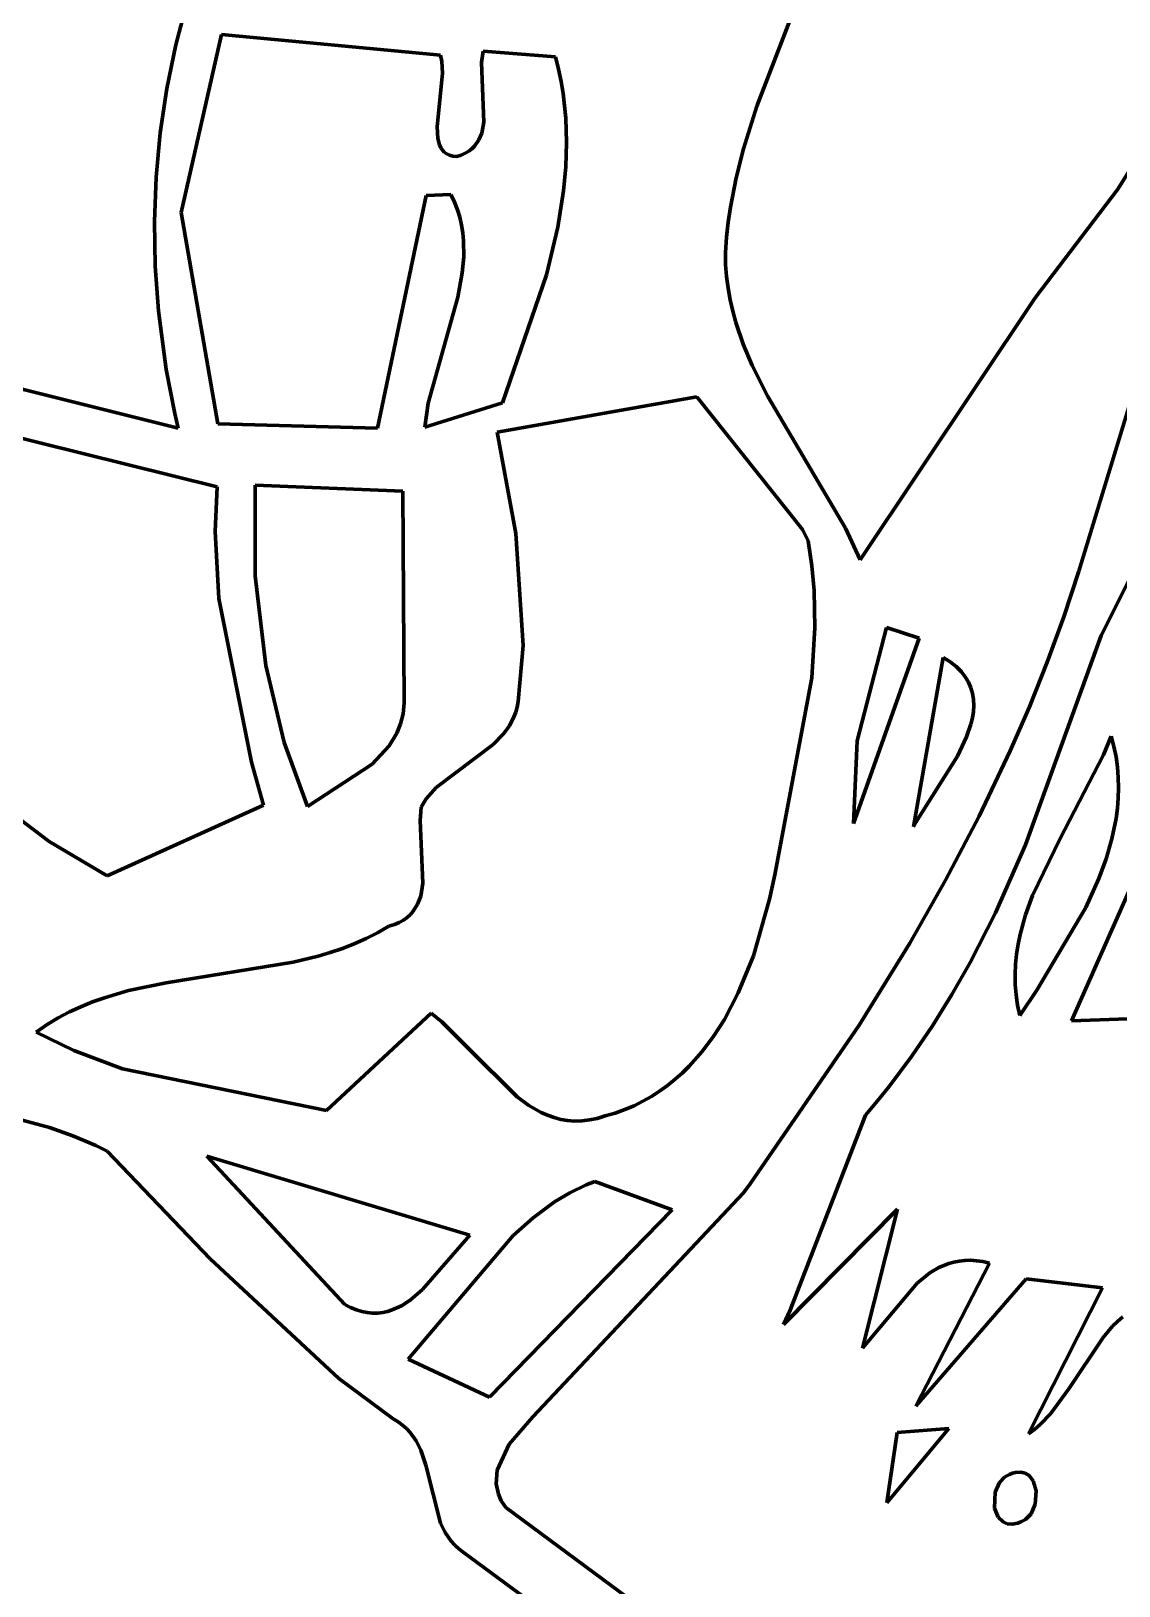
# Model space of a CAD drawing. Header units: millimetres. Extents: x 0 to 12.5, y 0 to 14.6.
# Drawn here: x 1.644 to 2.383, y 8.914 to 9.97 of the extents above; entities that cross this region are included whole.
import ezdxf

# ---------------------------------------------------------------- set-up
doc = ezdxf.new("R2010")
doc.units = ezdxf.units.MM
doc.layers.add('color#131313ff', color=7, linetype='CONTINUOUS', lineweight=100)
doc.layers.add('color#fcfcfcff', color=7, linetype='CONTINUOUS', lineweight=100)

msp = doc.modelspace()

# ---------------------------------------------------------------- linework, layer by layer
at = {"layer": 'color#131313ff'}
for p, q in [((2.1883, 10.0521), (2.1369, 9.9189)), ((1.7424, 9.9604), (1.7502, 9.9898)), ((1.7734, 9.9675), (1.746, 9.8467)), ((1.9221, 9.9535), (1.7734, 9.9675)), ((1.7363, 9.9308), (1.7424, 9.9604)), ((1.9511, 9.9562), (1.95, 9.9485)), ((2.0002, 9.9523), (1.9511, 9.9562)), ((1.9231, 9.9491), (1.9221, 9.9535)), ((1.9235, 9.9413), (1.9231, 9.9491)), ((1.95, 9.9485), (1.9516, 9.9081)), ((2.0023, 9.944), (2.0002, 9.9523)), ((2.004, 9.9357), (2.0023, 9.944)), ((1.9198, 9.9048), (1.9235, 9.9413)), ((2.0053, 9.9274), (2.004, 9.9357)), ((1.7319, 9.9008), (1.7363, 9.9308)), ((2.0071, 9.9108), (2.0053, 9.9274)), ((2.1369, 9.9189), (2.1278, 9.8898)), ((1.9203, 9.897), (1.9198, 9.9048)), ((1.9516, 9.9081), (1.9501, 9.9005)), ((2.0076, 9.8942), (2.0071, 9.9108)), ((2.382, 9.8626), (2.4077, 9.9039)), ((1.7292, 9.8707), (1.7319, 9.9008)), ((1.9214, 9.8926), (1.9203, 9.897)), ((1.9223, 9.8906), (1.9214, 9.8926)), ((1.9453, 9.8918), (1.9435, 9.89)), ((1.9482, 9.8959), (1.9453, 9.8918)), ((1.9501, 9.9005), (1.9482, 9.8959)), ((2.0071, 9.8777), (2.0076, 9.8942)), ((1.9234, 9.889), (1.9223, 9.8906)), ((1.9248, 9.8875), (1.9234, 9.889)), ((1.9264, 9.8864), (1.9248, 9.8875)), ((1.9283, 9.8855), (1.9264, 9.8864)), ((1.9305, 9.8849), (1.9283, 9.8855)), ((1.9331, 9.8846), (1.9305, 9.8849)), ((1.9362, 9.8857), (1.9331, 9.8846)), ((1.9389, 9.8869), (1.9362, 9.8857)), ((1.9414, 9.8884), (1.9389, 9.8869)), ((1.9435, 9.89), (1.9414, 9.8884)), ((2.1278, 9.8898), (2.1229, 9.8701)), ((1.728, 9.8405), (1.7292, 9.8707)), ((2.0057, 9.8613), (2.0071, 9.8777)), ((2.1229, 9.8701), (2.119, 9.8502)), ((2.0018, 9.8367), (2.0057, 9.8613)), ((2.3259, 9.7888), (2.382, 9.8626)), ((1.8794, 9.7003), (1.9124, 9.8583)), ((1.9124, 9.8583), (1.9291, 9.8589)), ((1.9291, 9.8589), (1.9316, 9.8538)), ((1.9316, 9.8538), (1.9336, 9.8486)), ((1.9336, 9.8486), (1.9352, 9.8434)), ((2.119, 9.8502), (2.1175, 9.8401)), ((1.7285, 9.8102), (1.728, 9.8405)), ((1.746, 9.8467), (1.771, 9.7032)), ((1.9352, 9.8434), (1.9364, 9.8381)), ((1.9364, 9.8381), (1.9373, 9.8328)), ((2.1175, 9.8401), (2.1163, 9.8299)), ((1.9373, 9.8328), (1.9378, 9.8274)), ((1.9378, 9.8274), (1.9379, 9.8166)), ((1.9941, 9.8043), (2.0018, 9.8367)), ((2.1163, 9.8299), (2.1155, 9.8196)), ((2.1155, 9.8196), (2.1157, 9.8113)), ((1.7307, 9.78), (1.7285, 9.8102)), ((1.9379, 9.8166), (1.9369, 9.8057)), ((2.1157, 9.8113), (2.1163, 9.8032)), ((1.9369, 9.8057), (1.9338, 9.7892)), ((1.9642, 9.7175), (1.9941, 9.8043)), ((2.1163, 9.8032), (2.1173, 9.7952)), ((1.9338, 9.7892), (1.9138, 9.7172)), ((2.1173, 9.7952), (2.1187, 9.7874)), ((2.1187, 9.7874), (2.1205, 9.7797)), ((2.2071, 9.6109), (2.3259, 9.7888)), ((1.736, 9.74), (1.7307, 9.78)), ((2.1205, 9.7797), (2.1226, 9.7721)), ((2.1226, 9.7721), (2.1276, 9.7573)), ((2.1276, 9.7573), (2.1337, 9.7428)), ((2.3997, 9.7487), (2.3554, 9.6032)), ((1.6073, 9.7343), (1.7441, 9.7003)), ((1.7418, 9.7102), (1.736, 9.74)), ((2.1337, 9.7428), (2.1443, 9.7217)), ((1.9114, 9.7009), (1.9642, 9.7175)), ((1.9138, 9.7172), (1.9114, 9.7009)), ((2.0962, 9.7216), (1.9607, 9.6975)), ((2.1678, 9.6314), (2.0962, 9.7216)), ((2.1443, 9.7217), (2.197, 9.6323)), ((1.7706, 9.6605), (1.5971, 9.7035)), ((1.7441, 9.7003), (1.7418, 9.7102)), ((1.771, 9.7032), (1.8794, 9.7003)), ((1.9607, 9.6975), (1.9732, 9.6287)), ((2.3707, 9.5596), (2.4359, 9.6897)), ((1.7692, 9.63), (1.7706, 9.6605)), ((1.7962, 9.6616), (1.7964, 9.6)), ((1.8966, 9.6576), (1.7962, 9.6616)), ((1.8974, 9.5138), (1.8966, 9.6576)), ((1.7716, 9.5847), (1.7692, 9.63)), ((1.9732, 9.6287), (1.9783, 9.5527)), ((2.1718, 9.6238), (2.1678, 9.6314)), ((2.197, 9.6323), (2.2071, 9.6109)), ((2.1742, 9.6069), (2.1718, 9.6238)), ((2.1757, 9.59), (2.1742, 9.6069)), ((1.7964, 9.6), (1.8036, 9.5391)), ((2.3554, 9.6032), (2.3452, 9.5721)), ((1.7938, 9.4735), (1.7716, 9.5847)), ((2.1762, 9.5646), (2.1757, 9.59)), ((2.1742, 9.5308), (2.1762, 9.5646)), ((2.2249, 9.5649), (2.205, 9.4879)), ((2.247, 9.5576), (2.2249, 9.5649)), ((2.3452, 9.5721), (2.334, 9.5414)), ((2.2024, 9.4318), (2.247, 9.5576)), ((2.3193, 9.4173), (2.3707, 9.5596)), ((1.9783, 9.5527), (1.9749, 9.5146)), ((2.2634, 9.5446), (2.2432, 9.4297)), ((2.2682, 9.5416), (2.2634, 9.5446)), ((1.8036, 9.5391), (1.8161, 9.4868)), ((2.2722, 9.5384), (2.2682, 9.5416)), ((2.2756, 9.535), (2.2722, 9.5384)), ((2.2784, 9.5315), (2.2756, 9.535)), ((2.334, 9.5414), (2.3219, 9.511)), ((2.1491, 9.397), (2.1742, 9.5308)), ((2.2806, 9.5278), (2.2784, 9.5315)), ((2.2822, 9.524), (2.2806, 9.5278)), ((2.2833, 9.5201), (2.2822, 9.524)), ((1.8967, 9.5064), (1.8974, 9.5138)), ((1.9742, 9.5109), (1.9732, 9.5075)), ((1.9749, 9.5146), (1.9742, 9.5109)), ((2.284, 9.5161), (2.2833, 9.5201)), ((2.2839, 9.5079), (2.2841, 9.512)), ((2.2841, 9.512), (2.284, 9.5161)), ((2.3219, 9.511), (2.3089, 9.4811)), ((1.895, 9.4996), (1.8967, 9.5064)), ((1.972, 9.5042), (1.9689, 9.4982)), ((1.9732, 9.5075), (1.972, 9.5042)), ((2.2822, 9.4994), (2.2832, 9.5036)), ((2.2832, 9.5036), (2.2839, 9.5079)), ((1.8873, 9.4846), (1.8925, 9.4932)), ((1.8925, 9.4932), (1.895, 9.4996)), ((1.965, 9.4928), (1.9579, 9.4856)), ((1.9689, 9.4982), (1.965, 9.4928)), ((2.273, 9.4775), (2.2792, 9.4907)), ((2.2792, 9.4907), (2.2822, 9.4994)), ((2.3774, 9.4912), (2.3722, 9.4785)), ((2.3793, 9.4842), (2.3774, 9.4912)), ((1.8161, 9.4868), (1.8318, 9.4433)), ((1.8757, 9.4721), (1.8873, 9.4846)), ((1.9579, 9.4856), (1.9191, 9.4563)), ((2.205, 9.4879), (2.2024, 9.4318)), ((2.3089, 9.4811), (2.2878, 9.4368)), ((2.3807, 9.4771), (2.3793, 9.4842)), ((1.8019, 9.4442), (1.7938, 9.4735)), ((1.8318, 9.4433), (1.8757, 9.4721)), ((2.2496, 9.4403), (2.273, 9.4775)), ((2.3722, 9.4785), (2.3427, 9.4216)), ((2.3817, 9.4701), (2.3807, 9.4771)), ((2.3822, 9.4631), (2.3817, 9.4701)), ((2.3824, 9.4561), (2.3822, 9.4631)), ((1.9125, 9.4487), (1.9089, 9.4429)), ((1.9191, 9.4563), (1.9125, 9.4487)), ((2.418, 9.4506), (2.3505, 9.298)), ((2.3816, 9.4422), (2.3822, 9.4491)), ((2.3822, 9.4491), (2.3824, 9.4561)), ((1.6959, 9.3963), (1.8019, 9.4442)), ((1.9089, 9.4429), (1.9084, 9.434)), ((2.2451, 9.4331), (2.2496, 9.4403)), ((2.2878, 9.4368), (2.265, 9.3934)), ((2.3807, 9.4353), (2.3816, 9.4422)), ((1.6356, 9.4355), (1.6565, 9.4196)), ((1.9084, 9.434), (1.9102, 9.3914)), ((2.2432, 9.4297), (2.2451, 9.4331)), ((2.3779, 9.4215), (2.3807, 9.4353)), ((1.6565, 9.4196), (1.6959, 9.3963)), ((2.2988, 9.3713), (2.3193, 9.4173)), ((2.3427, 9.4216), (2.3241, 9.383)), ((2.374, 9.4079), (2.3779, 9.4215)), ((2.3691, 9.3945), (2.374, 9.4079)), ((2.1455, 9.3805), (2.1491, 9.397)), ((1.9102, 9.3914), (1.9087, 9.3825)), ((2.265, 9.3934), (2.2407, 9.3507)), ((2.3601, 9.3748), (2.3691, 9.3945)), ((1.9066, 9.3771), (1.9036, 9.3723)), ((1.9087, 9.3825), (1.9066, 9.3771)), ((2.1345, 9.342), (2.1455, 9.3805)), ((2.3241, 9.383), (2.3193, 9.3699)), ((2.327, 9.3188), (2.3601, 9.3748)), ((1.8908, 9.3633), (1.8871, 9.3621)), ((1.894, 9.3647), (1.8908, 9.3633)), ((1.8969, 9.3663), (1.894, 9.3647)), ((1.8995, 9.3681), (1.8969, 9.3663)), ((1.9017, 9.3701), (1.8995, 9.3681)), ((1.9036, 9.3723), (1.9017, 9.3701)), ((2.2816, 9.3376), (2.2988, 9.3713)), ((2.3193, 9.3699), (2.3156, 9.3566)), ((1.8716, 9.3538), (1.8636, 9.3502)), ((1.8794, 9.3577), (1.8716, 9.3538)), ((1.8871, 9.3621), (1.8794, 9.3577)), ((2.3156, 9.3566), (2.3142, 9.3499)), ((1.839, 9.3418), (1.8221, 9.3377)), ((1.8473, 9.3443), (1.839, 9.3418)), ((1.8555, 9.3471), (1.8473, 9.3443)), ((1.8636, 9.3502), (1.8555, 9.3471)), ((2.1243, 9.3169), (2.1345, 9.342)), ((2.2407, 9.3507), (2.2063, 9.295)), ((2.3132, 9.3432), (2.3125, 9.3364)), ((2.3142, 9.3499), (2.3132, 9.3432)), ((1.8221, 9.3377), (1.7358, 9.3238)), ((2.2693, 9.3158), (2.2816, 9.3376)), ((2.3125, 9.3364), (2.3122, 9.3295)), ((1.7358, 9.3238), (1.7104, 9.3184)), ((2.3122, 9.3295), (2.3123, 9.3226)), ((2.3123, 9.3226), (2.3129, 9.3156)), ((1.6859, 9.3107), (1.678, 9.3075)), ((1.694, 9.3136), (1.6859, 9.3107)), ((1.7104, 9.3184), (1.694, 9.3136)), ((2.1149, 9.2989), (2.1243, 9.3169)), ((2.2561, 9.2944), (2.2693, 9.3158)), ((2.3129, 9.3156), (2.3139, 9.3086)), ((2.3155, 9.3015), (2.327, 9.3188)), ((1.6625, 9.2999), (1.655, 9.2954)), ((1.6702, 9.3039), (1.6625, 9.2999)), ((1.678, 9.3075), (1.6702, 9.3039)), ((1.8447, 9.237), (1.9157, 9.3032)), ((1.9157, 9.3032), (1.923, 9.2972)), ((2.3139, 9.3086), (2.3155, 9.3015)), ((1.655, 9.2954), (1.6477, 9.2903)), ((1.6477, 9.2903), (1.6732, 9.2777)), ((1.923, 9.2972), (1.941, 9.2794)), ((2.1077, 9.2876), (2.1149, 9.2989)), ((2.2063, 9.295), (2.1323, 9.1872)), ((2.2419, 9.2736), (2.2561, 9.2944)), ((2.3505, 9.298), (2.3887, 9.2992)), ((1.941, 9.2794), (1.9742, 9.2463)), ((2.0997, 9.277), (2.1077, 9.2876)), ((1.6732, 9.2777), (1.7062, 9.2652)), ((2.091, 9.2671), (2.0997, 9.277)), ((2.2268, 9.2534), (2.2419, 9.2736)), ((1.7062, 9.2652), (1.8447, 9.237)), ((2.0762, 9.254), (2.0814, 9.2582)), ((2.0814, 9.2582), (2.0863, 9.2625)), ((2.0863, 9.2625), (2.091, 9.2671)), ((2.0653, 9.2466), (2.0709, 9.2502)), ((2.0709, 9.2502), (2.0762, 9.254)), ((2.2188, 9.2436), (2.2268, 9.2534)), ((1.9742, 9.2463), (1.9822, 9.2405)), ((1.9822, 9.2405), (1.9905, 9.2357)), ((2.0407, 9.2353), (2.0472, 9.2377)), ((2.0472, 9.2377), (2.0535, 9.2403)), ((2.0535, 9.2403), (2.0595, 9.2433)), ((2.0595, 9.2433), (2.0653, 9.2466)), ((2.2106, 9.2339), (2.2188, 9.2436)), ((1.6566, 9.2254), (1.6239, 9.2342)), ((1.9905, 9.2357), (1.9948, 9.2338)), ((1.9948, 9.2338), (1.9992, 9.2322)), ((1.9992, 9.2322), (2.0038, 9.231)), ((2.0038, 9.231), (2.0084, 9.2302)), ((2.0084, 9.2302), (2.0132, 9.2298)), ((2.0132, 9.2298), (2.0182, 9.23)), ((2.0182, 9.23), (2.0232, 9.2306)), ((2.0232, 9.2306), (2.0285, 9.2317)), ((2.0285, 9.2317), (2.0339, 9.2334)), ((2.0339, 9.2334), (2.0407, 9.2353)), ((2.1595, 9.1014), (2.2106, 9.2339)), ((1.6726, 9.2198), (1.6566, 9.2254)), ((1.6882, 9.2132), (1.6726, 9.2198)), ((1.6958, 9.2095), (1.6882, 9.2132)), ((1.7657, 9.1364), (1.6958, 9.2095)), ((1.7636, 9.206), (1.8571, 9.1052)), ((1.9421, 9.1523), (1.7636, 9.206)), ((2.021, 9.1865), (2.01, 9.1812)), ((2.0268, 9.1888), (2.021, 9.1865)), ((2.0794, 9.1696), (2.0268, 9.1888)), ((2.1323, 9.1872), (2.1279, 9.1811)), ((2.1279, 9.1811), (1.9849, 9.0291)), ((1.9996, 9.175), (1.9851, 9.1642)), ((2.01, 9.1812), (1.9996, 9.175)), ((1.9553, 9.0424), (2.0794, 9.1696)), ((1.9851, 9.1642), (1.9715, 9.1521)), ((2.2323, 9.1701), (2.155, 9.0918)), ((2.2087, 9.0756), (2.2323, 9.1701)), ((1.9715, 9.1521), (1.9001, 9.0681)), ((1.91, 9.1154), (1.9421, 9.1523)), ((1.853, 9.055), (1.7657, 9.1364)), ((2.2448, 9.0363), (2.2948, 9.1334)), ((2.2671, 9.1331), (2.2605, 9.1304)), ((2.2706, 9.1341), (2.2671, 9.1331)), ((2.2742, 9.1348), (2.2706, 9.1341)), ((2.278, 9.1352), (2.2742, 9.1348)), ((2.282, 9.1353), (2.278, 9.1352)), ((2.2861, 9.135), (2.282, 9.1353)), ((2.2904, 9.1344), (2.2861, 9.135)), ((2.2948, 9.1334), (2.2904, 9.1344)), ((2.3198, 9.1228), (2.2448, 9.0363)), ((2.2543, 9.1268), (2.2458, 9.1199)), ((2.2605, 9.1304), (2.2543, 9.1268)), ((2.3716, 9.1166), (2.3198, 9.1228)), ((1.9016, 9.1083), (1.91, 9.1154)), ((2.2458, 9.1199), (2.2087, 9.0756)), ((2.3214, 9.0176), (2.3716, 9.1166)), ((1.8571, 9.1052), (1.8611, 9.1032)), ((1.8611, 9.1032), (1.865, 9.1016)), ((1.865, 9.1016), (1.8687, 9.1005)), ((1.8687, 9.1005), (1.8724, 9.0998)), ((1.8724, 9.0998), (1.876, 9.0994)), ((1.876, 9.0994), (1.8795, 9.0995)), ((1.8795, 9.0995), (1.8829, 9.0999)), ((1.8829, 9.0999), (1.8862, 9.1006)), ((1.8862, 9.1006), (1.8894, 9.1016)), ((1.8894, 9.1016), (1.8957, 9.1045)), ((1.8957, 9.1045), (1.9016, 9.1083)), ((2.155, 9.0918), (2.1595, 9.1014)), ((2.3783, 9.0905), (2.3719, 9.083)), ((2.3818, 9.0938), (2.3783, 9.0905)), ((2.3853, 9.0969), (2.3818, 9.0938)), ((2.3719, 9.083), (2.3486, 9.048)), ((1.9001, 9.0681), (1.9553, 9.0424)), ((1.8899, 9.0276), (1.853, 9.055)), ((2.3486, 9.048), (2.3362, 9.0311)), ((1.8933, 9.0256), (1.8899, 9.0276)), ((1.8964, 9.0235), (1.8933, 9.0256)), ((1.9849, 9.0291), (1.9687, 9.0105)), ((2.3362, 9.0311), (2.3291, 9.0238)), ((1.8991, 9.0211), (1.8964, 9.0235)), ((1.9015, 9.0185), (1.8991, 9.0211)), ((1.9055, 9.0128), (1.9015, 9.0185)), ((2.2672, 9.0211), (2.2251, 8.9707)), ((2.2251, 8.9707), (2.2321, 9.0183)), ((2.2321, 9.0183), (2.2672, 9.0211)), ((2.3254, 9.0205), (2.3214, 9.0176)), ((2.3291, 9.0238), (2.3254, 9.0205)), ((1.9087, 9.0065), (1.9055, 9.0128)), ((1.9121, 8.9963), (1.9087, 9.0065)), ((1.9687, 9.0105), (1.9607, 8.9928)), ((1.9221, 8.9569), (1.9121, 8.9963)), ((1.9607, 8.9928), (1.9599, 8.9836)), ((1.9599, 8.9836), (1.9614, 8.9766)), ((2.2986, 8.9779), (2.3015, 8.9845)), ((2.3015, 8.9845), (2.3052, 8.9882)), ((2.3052, 8.9882), (2.3083, 8.9899)), ((2.3083, 8.9899), (2.3104, 8.9907)), ((2.3104, 8.9907), (2.3124, 8.9913)), ((2.3124, 8.9913), (2.316, 8.9915)), ((2.316, 8.9915), (2.3191, 8.9908)), ((2.3191, 8.9908), (2.3217, 8.9892)), ((2.3217, 8.9892), (2.3245, 8.9855)), ((2.3245, 8.9855), (2.3265, 8.9789)), ((1.9614, 8.9766), (1.9634, 8.9721)), ((2.2983, 8.9671), (2.2986, 8.9779)), ((2.3265, 8.9789), (2.3259, 8.9698)), ((1.9634, 8.9721), (1.9664, 8.9676)), ((1.9664, 8.9676), (2.3198, 8.7062)), ((2.3008, 8.961), (2.2983, 8.9671)), ((2.323, 8.9632), (2.3193, 8.9594)), ((2.3259, 8.9698), (2.323, 8.9632)), ((1.9253, 8.9505), (1.9221, 8.9569)), ((2.304, 8.9577), (2.3008, 8.961)), ((2.3068, 8.9565), (2.304, 8.9577)), ((2.3101, 8.9562), (2.3068, 8.9565)), ((2.314, 8.9569), (2.3101, 8.9562)), ((2.3161, 8.9577), (2.314, 8.9569)), ((2.3193, 8.9594), (2.3161, 8.9577)), ((1.9294, 8.9447), (1.9253, 8.9505)), ((1.9318, 8.942), (1.9294, 8.9447)), ((1.9346, 8.9395), (1.9318, 8.942)), ((1.9376, 8.9372), (1.9346, 8.9395)), ((2.2493, 8.7075), (1.9376, 8.9372))]:
    msp.add_line(p, q, dxfattribs=at)
at = {"layer": 'color#fcfcfcff'}
for p, q in [((2.1369, 9.9189), (2.1883, 10.0521)), ((1.7502, 9.9898), (1.7424, 9.9604)), ((1.746, 9.8467), (1.7734, 9.9675)), ((1.7734, 9.9675), (1.9221, 9.9535)), ((1.7424, 9.9604), (1.7363, 9.9308)), ((1.95, 9.9485), (1.9511, 9.9562)), ((1.9511, 9.9562), (2.0002, 9.9523)), ((1.9221, 9.9535), (1.9231, 9.9491)), ((1.9231, 9.9491), (1.9235, 9.9413)), ((1.9516, 9.9081), (1.95, 9.9485)), ((2.0002, 9.9523), (2.0023, 9.944)), ((2.0023, 9.944), (2.004, 9.9357)), ((1.9235, 9.9413), (1.9198, 9.9048)), ((2.004, 9.9357), (2.0053, 9.9274)), ((1.7363, 9.9308), (1.7319, 9.9008)), ((2.0053, 9.9274), (2.0071, 9.9108)), ((2.1278, 9.8898), (2.1369, 9.9189)), ((1.9198, 9.9048), (1.9203, 9.897)), ((1.9501, 9.9005), (1.9516, 9.9081)), ((2.0071, 9.9108), (2.0076, 9.8942)), ((2.4077, 9.9039), (2.382, 9.8626)), ((1.7319, 9.9008), (1.7292, 9.8707)), ((1.9203, 9.897), (1.9214, 9.8926)), ((1.9214, 9.8926), (1.9223, 9.8906)), ((1.9435, 9.89), (1.9453, 9.8918)), ((1.9453, 9.8918), (1.9482, 9.8959)), ((1.9482, 9.8959), (1.9501, 9.9005)), ((2.0076, 9.8942), (2.0071, 9.8777)), ((1.9223, 9.8906), (1.9234, 9.889)), ((1.9234, 9.889), (1.9248, 9.8875)), ((1.9248, 9.8875), (1.9264, 9.8864)), ((1.9264, 9.8864), (1.9283, 9.8855)), ((1.9283, 9.8855), (1.9305, 9.8849)), ((1.9305, 9.8849), (1.9331, 9.8846)), ((1.9331, 9.8846), (1.9362, 9.8857)), ((1.9362, 9.8857), (1.9389, 9.8869)), ((1.9389, 9.8869), (1.9414, 9.8884)), ((1.9414, 9.8884), (1.9435, 9.89)), ((2.1229, 9.8701), (2.1278, 9.8898)), ((1.7292, 9.8707), (1.728, 9.8405)), ((2.0071, 9.8777), (2.0057, 9.8613)), ((2.119, 9.8502), (2.1229, 9.8701)), ((2.0057, 9.8613), (2.0018, 9.8367)), ((2.382, 9.8626), (2.3259, 9.7888)), ((1.9124, 9.8583), (1.8794, 9.7003)), ((1.9291, 9.8589), (1.9124, 9.8583)), ((1.9316, 9.8538), (1.9291, 9.8589)), ((1.9336, 9.8486), (1.9316, 9.8538)), ((1.9352, 9.8434), (1.9336, 9.8486)), ((2.1175, 9.8401), (2.119, 9.8502)), ((1.728, 9.8405), (1.7285, 9.8102)), ((1.771, 9.7032), (1.746, 9.8467)), ((1.9364, 9.8381), (1.9352, 9.8434)), ((1.9373, 9.8328), (1.9364, 9.8381)), ((2.1163, 9.8299), (2.1175, 9.8401)), ((1.9378, 9.8274), (1.9373, 9.8328)), ((1.9379, 9.8166), (1.9378, 9.8274)), ((2.0018, 9.8367), (1.9941, 9.8043)), ((2.1155, 9.8196), (2.1163, 9.8299)), ((2.1157, 9.8113), (2.1155, 9.8196)), ((1.7285, 9.8102), (1.7307, 9.78)), ((1.9369, 9.8057), (1.9379, 9.8166)), ((2.1163, 9.8032), (2.1157, 9.8113)), ((1.9338, 9.7892), (1.9369, 9.8057)), ((1.9941, 9.8043), (1.9642, 9.7175)), ((2.1173, 9.7952), (2.1163, 9.8032)), ((1.9138, 9.7172), (1.9338, 9.7892)), ((2.1187, 9.7874), (2.1173, 9.7952)), ((2.1205, 9.7797), (2.1187, 9.7874)), ((2.3259, 9.7888), (2.2071, 9.6109)), ((1.7307, 9.78), (1.736, 9.74)), ((2.1226, 9.7721), (2.1205, 9.7797)), ((2.1276, 9.7573), (2.1226, 9.7721)), ((2.1337, 9.7428), (2.1276, 9.7573)), ((2.3554, 9.6032), (2.3997, 9.7487)), ((1.7441, 9.7003), (1.6073, 9.7343)), ((1.736, 9.74), (1.7418, 9.7102)), ((2.1443, 9.7217), (2.1337, 9.7428)), ((1.9642, 9.7175), (1.9114, 9.7009)), ((1.9114, 9.7009), (1.9138, 9.7172)), ((1.9607, 9.6975), (2.0962, 9.7216)), ((2.0962, 9.7216), (2.1678, 9.6314)), ((2.197, 9.6323), (2.1443, 9.7217)), ((1.5971, 9.7035), (1.7706, 9.6605)), ((1.7418, 9.7102), (1.7441, 9.7003)), ((1.8794, 9.7003), (1.771, 9.7032)), ((1.9732, 9.6287), (1.9607, 9.6975)), ((2.4359, 9.6897), (2.3707, 9.5596)), ((1.7706, 9.6605), (1.7692, 9.63)), ((1.7962, 9.6616), (1.8966, 9.6576)), ((1.7964, 9.6), (1.7962, 9.6616)), ((1.8966, 9.6576), (1.8974, 9.5138)), ((1.7692, 9.63), (1.7716, 9.5847)), ((1.9783, 9.5527), (1.9732, 9.6287)), ((2.1678, 9.6314), (2.1718, 9.6238)), ((2.2071, 9.6109), (2.197, 9.6323)), ((2.1718, 9.6238), (2.1742, 9.6069)), ((2.1742, 9.6069), (2.1757, 9.59)), ((1.8036, 9.5391), (1.7964, 9.6)), ((2.3452, 9.5721), (2.3554, 9.6032)), ((1.7716, 9.5847), (1.7938, 9.4735)), ((2.1757, 9.59), (2.1762, 9.5646)), ((2.1762, 9.5646), (2.1742, 9.5308)), ((2.205, 9.4879), (2.2249, 9.5649)), ((2.2249, 9.5649), (2.247, 9.5576)), ((2.334, 9.5414), (2.3452, 9.5721)), ((2.247, 9.5576), (2.2024, 9.4318)), ((2.3707, 9.5596), (2.3193, 9.4173)), ((1.9749, 9.5146), (1.9783, 9.5527)), ((2.2432, 9.4297), (2.2634, 9.5446)), ((2.2634, 9.5446), (2.2682, 9.5416)), ((1.8161, 9.4868), (1.8036, 9.5391)), ((2.2682, 9.5416), (2.2722, 9.5384)), ((2.2722, 9.5384), (2.2756, 9.535)), ((2.2756, 9.535), (2.2784, 9.5315)), ((2.3219, 9.511), (2.334, 9.5414)), ((2.1742, 9.5308), (2.1491, 9.397)), ((2.2784, 9.5315), (2.2806, 9.5278)), ((2.2806, 9.5278), (2.2822, 9.524)), ((2.2822, 9.524), (2.2833, 9.5201)), ((1.8974, 9.5138), (1.8967, 9.5064)), ((1.9732, 9.5075), (1.9742, 9.5109)), ((1.9742, 9.5109), (1.9749, 9.5146)), ((2.2833, 9.5201), (2.284, 9.5161)), ((2.2841, 9.512), (2.2839, 9.5079)), ((2.284, 9.5161), (2.2841, 9.512)), ((2.3089, 9.4811), (2.3219, 9.511)), ((1.8967, 9.5064), (1.895, 9.4996)), ((1.9689, 9.4982), (1.972, 9.5042)), ((1.972, 9.5042), (1.9732, 9.5075)), ((2.2832, 9.5036), (2.2822, 9.4994)), ((2.2839, 9.5079), (2.2832, 9.5036)), ((1.8925, 9.4932), (1.8873, 9.4846)), ((1.895, 9.4996), (1.8925, 9.4932)), ((1.9579, 9.4856), (1.965, 9.4928)), ((1.965, 9.4928), (1.9689, 9.4982)), ((2.2792, 9.4907), (2.273, 9.4775)), ((2.2822, 9.4994), (2.2792, 9.4907)), ((2.3722, 9.4785), (2.3774, 9.4912)), ((2.3774, 9.4912), (2.3793, 9.4842)), ((1.8318, 9.4433), (1.8161, 9.4868)), ((1.8873, 9.4846), (1.8757, 9.4721)), ((1.9191, 9.4563), (1.9579, 9.4856)), ((2.2024, 9.4318), (2.205, 9.4879)), ((2.2878, 9.4368), (2.3089, 9.4811)), ((2.3793, 9.4842), (2.3807, 9.4771)), ((1.7938, 9.4735), (1.8019, 9.4442)), ((1.8757, 9.4721), (1.8318, 9.4433)), ((2.273, 9.4775), (2.2496, 9.4403)), ((2.3427, 9.4216), (2.3722, 9.4785)), ((2.3807, 9.4771), (2.3817, 9.4701)), ((2.3817, 9.4701), (2.3822, 9.4631)), ((2.3822, 9.4631), (2.3824, 9.4561)), ((1.9089, 9.4429), (1.9125, 9.4487)), ((1.9125, 9.4487), (1.9191, 9.4563)), ((2.3505, 9.298), (2.418, 9.4506)), ((2.3822, 9.4491), (2.3816, 9.4422)), ((2.3824, 9.4561), (2.3822, 9.4491)), ((1.8019, 9.4442), (1.6959, 9.3963)), ((1.9084, 9.434), (1.9089, 9.4429)), ((2.2496, 9.4403), (2.2451, 9.4331)), ((2.265, 9.3934), (2.2878, 9.4368)), ((2.3816, 9.4422), (2.3807, 9.4353)), ((1.6565, 9.4196), (1.6356, 9.4355)), ((1.9102, 9.3914), (1.9084, 9.434)), ((2.2451, 9.4331), (2.2432, 9.4297)), ((2.3807, 9.4353), (2.3779, 9.4215)), ((1.6959, 9.3963), (1.6565, 9.4196)), ((2.3193, 9.4173), (2.2988, 9.3713)), ((2.3241, 9.383), (2.3427, 9.4216)), ((2.3779, 9.4215), (2.374, 9.4079)), ((2.374, 9.4079), (2.3691, 9.3945)), ((2.1491, 9.397), (2.1455, 9.3805)), ((1.9087, 9.3825), (1.9102, 9.3914)), ((2.2407, 9.3507), (2.265, 9.3934)), ((2.3691, 9.3945), (2.3601, 9.3748)), ((1.9036, 9.3723), (1.9066, 9.3771)), ((1.9066, 9.3771), (1.9087, 9.3825)), ((2.1455, 9.3805), (2.1345, 9.342)), ((2.3193, 9.3699), (2.3241, 9.383)), ((2.3601, 9.3748), (2.327, 9.3188)), ((1.8871, 9.3621), (1.8908, 9.3633)), ((1.8908, 9.3633), (1.894, 9.3647)), ((1.894, 9.3647), (1.8969, 9.3663)), ((1.8969, 9.3663), (1.8995, 9.3681)), ((1.8995, 9.3681), (1.9017, 9.3701)), ((1.9017, 9.3701), (1.9036, 9.3723)), ((2.2988, 9.3713), (2.2816, 9.3376)), ((2.3156, 9.3566), (2.3193, 9.3699)), ((1.8636, 9.3502), (1.8716, 9.3538)), ((1.8716, 9.3538), (1.8794, 9.3577)), ((1.8794, 9.3577), (1.8871, 9.3621)), ((2.3142, 9.3499), (2.3156, 9.3566)), ((1.8221, 9.3377), (1.839, 9.3418)), ((1.839, 9.3418), (1.8473, 9.3443)), ((1.8473, 9.3443), (1.8555, 9.3471)), ((1.8555, 9.3471), (1.8636, 9.3502)), ((2.1345, 9.342), (2.1243, 9.3169)), ((2.2063, 9.295), (2.2407, 9.3507)), ((2.3125, 9.3364), (2.3132, 9.3432)), ((2.3132, 9.3432), (2.3142, 9.3499)), ((1.7358, 9.3238), (1.8221, 9.3377)), ((2.2816, 9.3376), (2.2693, 9.3158)), ((2.3122, 9.3295), (2.3125, 9.3364)), ((1.7104, 9.3184), (1.7358, 9.3238)), ((2.3123, 9.3226), (2.3122, 9.3295)), ((2.3129, 9.3156), (2.3123, 9.3226)), ((1.678, 9.3075), (1.6859, 9.3107)), ((1.6859, 9.3107), (1.694, 9.3136)), ((1.694, 9.3136), (1.7104, 9.3184)), ((2.1243, 9.3169), (2.1149, 9.2989)), ((2.2693, 9.3158), (2.2561, 9.2944)), ((2.3139, 9.3086), (2.3129, 9.3156)), ((2.327, 9.3188), (2.3155, 9.3015)), ((1.655, 9.2954), (1.6625, 9.2999)), ((1.6625, 9.2999), (1.6702, 9.3039)), ((1.6702, 9.3039), (1.678, 9.3075)), ((1.9157, 9.3032), (1.8447, 9.237)), ((1.923, 9.2972), (1.9157, 9.3032)), ((2.3155, 9.3015), (2.3139, 9.3086)), ((1.6477, 9.2903), (1.655, 9.2954)), ((1.6732, 9.2777), (1.6477, 9.2903)), ((1.941, 9.2794), (1.923, 9.2972)), ((2.1149, 9.2989), (2.1077, 9.2876)), ((2.1323, 9.1872), (2.2063, 9.295)), ((2.2561, 9.2944), (2.2419, 9.2736)), ((2.3887, 9.2992), (2.3505, 9.298)), ((1.9742, 9.2463), (1.941, 9.2794)), ((2.1077, 9.2876), (2.0997, 9.277)), ((1.7062, 9.2652), (1.6732, 9.2777)), ((2.0997, 9.277), (2.091, 9.2671)), ((2.2419, 9.2736), (2.2268, 9.2534)), ((1.8447, 9.237), (1.7062, 9.2652)), ((2.0814, 9.2582), (2.0762, 9.254)), ((2.0863, 9.2625), (2.0814, 9.2582)), ((2.091, 9.2671), (2.0863, 9.2625)), ((2.0709, 9.2502), (2.0653, 9.2466)), ((2.0762, 9.254), (2.0709, 9.2502)), ((2.2268, 9.2534), (2.2188, 9.2436)), ((1.9822, 9.2405), (1.9742, 9.2463)), ((1.9905, 9.2357), (1.9822, 9.2405)), ((2.0472, 9.2377), (2.0407, 9.2353)), ((2.0535, 9.2403), (2.0472, 9.2377)), ((2.0595, 9.2433), (2.0535, 9.2403)), ((2.0653, 9.2466), (2.0595, 9.2433)), ((2.2188, 9.2436), (2.2106, 9.2339)), ((1.6239, 9.2342), (1.6566, 9.2254)), ((1.9948, 9.2338), (1.9905, 9.2357)), ((1.9992, 9.2322), (1.9948, 9.2338)), ((2.0038, 9.231), (1.9992, 9.2322)), ((2.0084, 9.2302), (2.0038, 9.231)), ((2.0132, 9.2298), (2.0084, 9.2302)), ((2.0182, 9.23), (2.0132, 9.2298)), ((2.0232, 9.2306), (2.0182, 9.23)), ((2.0285, 9.2317), (2.0232, 9.2306)), ((2.0339, 9.2334), (2.0285, 9.2317)), ((2.0407, 9.2353), (2.0339, 9.2334)), ((2.2106, 9.2339), (2.1595, 9.1014)), ((1.6566, 9.2254), (1.6726, 9.2198)), ((1.6726, 9.2198), (1.6882, 9.2132)), ((1.6882, 9.2132), (1.6958, 9.2095)), ((1.6958, 9.2095), (1.7657, 9.1364)), ((1.7636, 9.206), (1.9421, 9.1523)), ((1.8571, 9.1052), (1.7636, 9.206)), ((2.01, 9.1812), (2.021, 9.1865)), ((2.021, 9.1865), (2.0268, 9.1888)), ((2.0268, 9.1888), (2.0794, 9.1696)), ((2.1279, 9.1811), (2.1323, 9.1872)), ((1.9849, 9.0291), (2.1279, 9.1811)), ((1.9851, 9.1642), (1.9996, 9.175)), ((1.9996, 9.175), (2.01, 9.1812)), ((2.0794, 9.1696), (1.9553, 9.0424)), ((1.9715, 9.1521), (1.9851, 9.1642)), ((2.155, 9.0918), (2.2323, 9.1701)), ((2.2323, 9.1701), (2.2087, 9.0756)), ((1.9001, 9.0681), (1.9715, 9.1521)), ((1.9421, 9.1523), (1.91, 9.1154)), ((1.7657, 9.1364), (1.853, 9.055)), ((2.2948, 9.1334), (2.2448, 9.0363)), ((2.2605, 9.1304), (2.2671, 9.1331)), ((2.2671, 9.1331), (2.2706, 9.1341)), ((2.2706, 9.1341), (2.2742, 9.1348)), ((2.2742, 9.1348), (2.278, 9.1352)), ((2.278, 9.1352), (2.282, 9.1353)), ((2.282, 9.1353), (2.2861, 9.135)), ((2.2861, 9.135), (2.2904, 9.1344)), ((2.2904, 9.1344), (2.2948, 9.1334)), ((2.2448, 9.0363), (2.3198, 9.1228)), ((2.2458, 9.1199), (2.2543, 9.1268)), ((2.2543, 9.1268), (2.2605, 9.1304)), ((2.3198, 9.1228), (2.3716, 9.1166)), ((1.91, 9.1154), (1.9016, 9.1083)), ((2.2087, 9.0756), (2.2458, 9.1199)), ((2.3716, 9.1166), (2.3214, 9.0176)), ((1.8611, 9.1032), (1.8571, 9.1052)), ((1.865, 9.1016), (1.8611, 9.1032)), ((1.8687, 9.1005), (1.865, 9.1016)), ((1.8724, 9.0998), (1.8687, 9.1005)), ((1.876, 9.0994), (1.8724, 9.0998)), ((1.8795, 9.0995), (1.876, 9.0994)), ((1.8829, 9.0999), (1.8795, 9.0995)), ((1.8862, 9.1006), (1.8829, 9.0999)), ((1.8894, 9.1016), (1.8862, 9.1006)), ((1.8957, 9.1045), (1.8894, 9.1016)), ((1.9016, 9.1083), (1.8957, 9.1045)), ((2.1595, 9.1014), (2.155, 9.0918)), ((2.3719, 9.083), (2.3783, 9.0905)), ((2.3783, 9.0905), (2.3818, 9.0938)), ((2.3818, 9.0938), (2.3853, 9.0969)), ((2.3486, 9.048), (2.3719, 9.083)), ((1.9553, 9.0424), (1.9001, 9.0681)), ((1.853, 9.055), (1.8899, 9.0276)), ((2.3362, 9.0311), (2.3486, 9.048)), ((1.8899, 9.0276), (1.8933, 9.0256)), ((1.8933, 9.0256), (1.8964, 9.0235)), ((1.9687, 9.0105), (1.9849, 9.0291)), ((2.3291, 9.0238), (2.3362, 9.0311)), ((1.8964, 9.0235), (1.8991, 9.0211)), ((1.8991, 9.0211), (1.9015, 9.0185)), ((1.9015, 9.0185), (1.9055, 9.0128)), ((2.2251, 8.9707), (2.2672, 9.0211)), ((2.2321, 9.0183), (2.2251, 8.9707)), ((2.2672, 9.0211), (2.2321, 9.0183)), ((2.3214, 9.0176), (2.3254, 9.0205)), ((2.3254, 9.0205), (2.3291, 9.0238)), ((1.9055, 9.0128), (1.9087, 9.0065)), ((1.9087, 9.0065), (1.9121, 8.9963)), ((1.9607, 8.9928), (1.9687, 9.0105)), ((1.9121, 8.9963), (1.9221, 8.9569)), ((1.9599, 8.9836), (1.9607, 8.9928)), ((1.9614, 8.9766), (1.9599, 8.9836)), ((2.3015, 8.9845), (2.2986, 8.9779)), ((2.3052, 8.9882), (2.3015, 8.9845)), ((2.3083, 8.9899), (2.3052, 8.9882)), ((2.3104, 8.9907), (2.3083, 8.9899)), ((2.3124, 8.9913), (2.3104, 8.9907)), ((2.316, 8.9915), (2.3124, 8.9913)), ((2.3191, 8.9908), (2.316, 8.9915)), ((2.3217, 8.9892), (2.3191, 8.9908)), ((2.3245, 8.9855), (2.3217, 8.9892)), ((2.3265, 8.9789), (2.3245, 8.9855)), ((1.9634, 8.9721), (1.9614, 8.9766)), ((2.2986, 8.9779), (2.2983, 8.9671)), ((2.3259, 8.9698), (2.3265, 8.9789)), ((1.9664, 8.9676), (1.9634, 8.9721)), ((2.3198, 8.7062), (1.9664, 8.9676)), ((2.2983, 8.9671), (2.3008, 8.961)), ((2.3193, 8.9594), (2.323, 8.9632)), ((2.323, 8.9632), (2.3259, 8.9698)), ((1.9221, 8.9569), (1.9253, 8.9505)), ((2.3008, 8.961), (2.304, 8.9577)), ((2.304, 8.9577), (2.3068, 8.9565)), ((2.3068, 8.9565), (2.3101, 8.9562)), ((2.3101, 8.9562), (2.314, 8.9569)), ((2.314, 8.9569), (2.3161, 8.9577)), ((2.3161, 8.9577), (2.3193, 8.9594)), ((1.9253, 8.9505), (1.9294, 8.9447)), ((1.9294, 8.9447), (1.9318, 8.942)), ((1.9318, 8.942), (1.9346, 8.9395)), ((1.9346, 8.9395), (1.9376, 8.9372)), ((1.9376, 8.9372), (2.2493, 8.7075))]:
    msp.add_line(p, q, dxfattribs=at)

doc.saveas('drawing.dxf')
